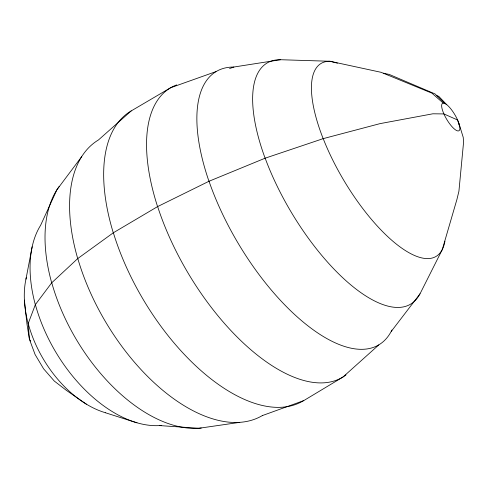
<?xml version="1.0" encoding="UTF-8"?>
<svg xmlns="http://www.w3.org/2000/svg" width="488" height="488" viewBox="0 0 488 488"><rect width="100%" height="100%" fill="white"/><g stroke="black" fill="none" stroke-linecap="round" stroke-linejoin="round"><path stroke-width="0.73" d="M25.955 279.16L32.171 246.769M86.358 404.18L66.344 390.333L54.308 381.067L43.609 368.812L35.081 354.501L29.414 339.245L28.182 323.568L35.343 304.652L51.716 282.796L77.738 258.567L113.308 232.794L157.594 206.601L208.98 181.274L265.13 158.197L323.178 138.641L380.054 123.623L432.868 113.796L443.903 113.93L457.585 120.005L459.214 125.282M81.6 156.776L56.901 189.789L40.608 225.334A121.994 73.554 59.3 0 0 35.325 304.652M391.321 331.334L420.022 293.819L442.287 249.588L456.896 199.549L458.915 191.247L463.6 141.917L463.228 137.384L458.915 123.397M378.78 344.925L342.948 377.053L303.756 400.611L262.581 415.501M215.964 71.614L170.617 87.748L131.211 110.916L98.478 139.946A160.393 87.096 59.3 0 0 77.714 258.561M229.58 68.558L233.856 67.027L280.545 59.719L330.077 61.275L381.073 72.309L431.904 93.141L443.25 103.096L444.83 103.462L446.807 104.743L438.785 96.374L436.662 95.538M239.754 422.358L198.909 428.281L159.851 425.597M383.391 73.2L389.326 74.463L434.985 93.897L444.83 103.462M337.44 63.165L330.077 61.275A112.35 40.333 59.2 0 0 323.166 138.635M105.512 412.787L136.994 422.821M30.701 341.1L29.414 339.245L26.999 324.252L24.4 300.114M446.788 104.707A16 4.679 59.2 0 1 459.842 127.423A16 4.679 59.2 0 1 448.521 122.189A16 4.679 59.2 0 1 443.244 103.072M391.901 330.053A159.149 68.985 59.3 0 1 304.726 323.288A159.149 68.985 59.3 0 1 209.029 181.286M444.928 241.218A112.392 40.345 59.2 0 1 393.56 241.804A112.392 40.345 59.2 0 1 323.209 138.647M345.986 374.9A168.464 79.428 59.3 0 1 157.648 206.613M419.985 293.764A140.44 55.54 59.2 0 1 347.596 282.149A140.44 55.54 59.2 0 1 265.173 158.21M161.394 425.438A122.037 73.572 59.3 0 1 35.386 304.652M201.282 428.013A144.576 83.07 59.3 0 1 51.765 282.802M262.556 415.447A160.442 87.102 59.3 0 1 77.793 258.573M303.725 400.556A168.683 85.742 59.3 0 1 113.368 232.806M105.512 412.756A93.8 58.865 59.3 0 1 28.219 323.568M28.17 323.568A93.763 58.847 59.3 0 1 26.315 277.593M51.691 282.796A144.527 83.058 59.3 0 1 59.146 186.507M113.283 232.794A168.635 85.736 59.3 0 1 131.217 110.922M157.569 206.595A168.409 79.422 59.3 0 1 176.699 84.912M208.962 181.274A159.1 68.979 59.3 0 1 233.874 67.051M265.112 158.191A140.392 55.528 59.3 0 1 280.557 59.743"/></g></svg>
